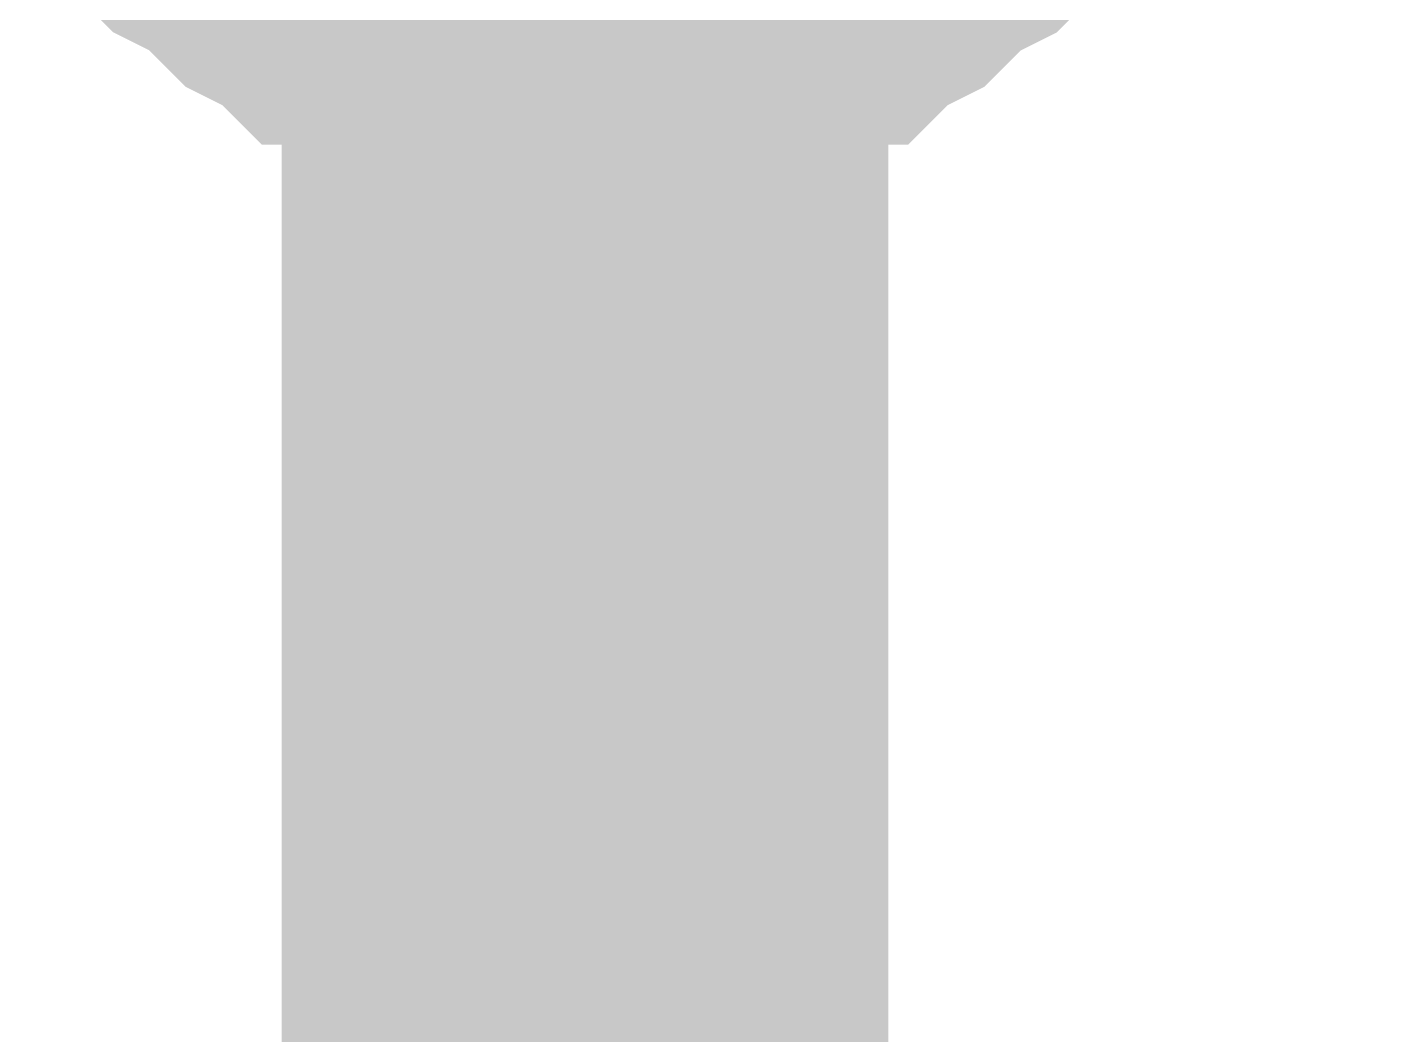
# Model space of a CAD drawing. Header units: inches. Extents: x 0 to 841, y 0 to 594.
# Drawn here: x 471.823 to 473.499, y 263.051 to 264.295 of the extents above; entities that cross this region are included whole.
import ezdxf

# ---------------------------------------------------------------- set-up
doc = ezdxf.new("R2010")
doc.units = ezdxf.units.IN
doc.layers.add('Sheet', color=255, linetype='Continuous')

msp = doc.modelspace()

# ---------------------------------------------------------------- linework, layer by layer
at = {"layer": 'Sheet'}
for points in [[(487.5141, 269.9816, 0.7493, 0.7493, 0), (472.5123, 269.9816, 0.7493, 0.7493, 0), (472.5123, 264.9957, 0.7493, 0.7493, 0), (472.5123, 259.9873, 0.7493, 0.7493, 0)], [(472.5123, 264.2321, 0.2997, 0.2997, 0), (472.4674, 264.2321, 0.2997, 0.2997, 0), (472.4225, 264.2321, 0.2997, 0.2997, 0), (472.4, 264.2321, 0.2997, 0.2997, 0), (472.3551, 264.2545, 0.2997, 0.2997, 0), (472.3102, 264.2545, 0.2997, 0.2997, 0), (472.2877, 264.277, 0.2997, 0.2997, 0), (472.2428, 264.277, 0.2997, 0.2997, 0), (472.2203, 264.2995, 0.2997, 0.2997, 0), (472.1754, 264.2995, 0.2997, 0.2997, 0), (472.153, 264.3219, 0.2997, 0.2997, 0), (472.108, 264.3444, 0.2997, 0.2997, 0), (472.0856, 264.3668, 0.2997, 0.2997, 0), (472.0631, 264.3893, 0.2997, 0.2997, 0), (472.0182, 264.4118, 0.2997, 0.2997, 0), (471.9958, 264.4342, 0.2997, 0.2997, 0), (471.9733, 264.4567, 0.2997, 0.2997, 0)], [(472.5123, 264.2321, 0.2997, 0.2997, 0), (472.4674, 264.2321, 0.2997, 0.2997, 0), (472.4225, 264.2321, 0.2997, 0.2997, 0), (472.4, 264.2321, 0.2997, 0.2997, 0), (472.3551, 264.2545, 0.2997, 0.2997, 0), (472.3102, 264.2545, 0.2997, 0.2997, 0), (472.2877, 264.277, 0.2997, 0.2997, 0), (472.2428, 264.277, 0.2997, 0.2997, 0), (472.2203, 264.2995, 0.2997, 0.2997, 0), (472.1754, 264.2995, 0.2997, 0.2997, 0), (472.153, 264.3219, 0.2997, 0.2997, 0), (472.108, 264.3444, 0.2997, 0.2997, 0), (472.0856, 264.3668, 0.2997, 0.2997, 0), (472.0631, 264.3893, 0.2997, 0.2997, 0), (472.0182, 264.4118, 0.2997, 0.2997, 0), (471.9958, 264.4342, 0.2997, 0.2997, 0), (471.9733, 264.4567, 0.2997, 0.2997, 0)], [(473.0513, 264.4567, 0.2997, 0.2997, 0), (473.0288, 264.4342, 0.2997, 0.2997, 0), (473.0064, 264.4118, 0.2997, 0.2997, 0), (472.9614, 264.3893, 0.2997, 0.2997, 0), (472.939, 264.3668, 0.2997, 0.2997, 0), (472.9165, 264.3444, 0.2997, 0.2997, 0), (472.8716, 264.3219, 0.2997, 0.2997, 0), (472.8492, 264.2995, 0.2997, 0.2997, 0), (472.8042, 264.2995, 0.2997, 0.2997, 0), (472.7818, 264.277, 0.2997, 0.2997, 0), (472.7369, 264.277, 0.2997, 0.2997, 0), (472.7144, 264.2545, 0.2997, 0.2997, 0), (472.6695, 264.2545, 0.2997, 0.2997, 0), (472.6246, 264.2321, 0.2997, 0.2997, 0), (472.6021, 264.2321, 0.2997, 0.2997, 0), (472.5572, 264.2321, 0.2997, 0.2997, 0), (472.5123, 264.2321, 0.2997, 0.2997, 0)], [(473.0513, 264.4567, 0.2997, 0.2997, 0), (473.0288, 264.4342, 0.2997, 0.2997, 0), (473.0064, 264.4118, 0.2997, 0.2997, 0), (472.9614, 264.3893, 0.2997, 0.2997, 0), (472.939, 264.3668, 0.2997, 0.2997, 0), (472.9165, 264.3444, 0.2997, 0.2997, 0), (472.8716, 264.3219, 0.2997, 0.2997, 0), (472.8492, 264.2995, 0.2997, 0.2997, 0), (472.8042, 264.2995, 0.2997, 0.2997, 0), (472.7818, 264.277, 0.2997, 0.2997, 0), (472.7369, 264.277, 0.2997, 0.2997, 0), (472.7144, 264.2545, 0.2997, 0.2997, 0), (472.6695, 264.2545, 0.2997, 0.2997, 0), (472.6246, 264.2321, 0.2997, 0.2997, 0), (472.6021, 264.2321, 0.2997, 0.2997, 0), (472.5572, 264.2321, 0.2997, 0.2997, 0), (472.5123, 264.2321, 0.2997, 0.2997, 0)], [(472.5123, 264.2321, 0.0991, 0.0991, 0), (472.4674, 264.2321, 0.0991, 0.0991, 0), (472.4225, 264.2321, 0.0991, 0.0991, 0), (472.4, 264.2321, 0.0991, 0.0991, 0), (472.3551, 264.2545, 0.0991, 0.0991, 0), (472.3102, 264.2545, 0.0991, 0.0991, 0), (472.2877, 264.277, 0.0991, 0.0991, 0), (472.2428, 264.277, 0.0991, 0.0991, 0), (472.2203, 264.2995, 0.0991, 0.0991, 0), (472.1754, 264.2995, 0.0991, 0.0991, 0), (472.153, 264.3219, 0.0991, 0.0991, 0), (472.108, 264.3444, 0.0991, 0.0991, 0), (472.0856, 264.3668, 0.0991, 0.0991, 0)], [(472.5123, 264.2321, 0.0991, 0.0991, 0), (472.4674, 264.2321, 0.0991, 0.0991, 0), (472.4225, 264.2321, 0.0991, 0.0991, 0), (472.4, 264.2321, 0.0991, 0.0991, 0), (472.3551, 264.2545, 0.0991, 0.0991, 0), (472.3102, 264.2545, 0.0991, 0.0991, 0), (472.2877, 264.277, 0.0991, 0.0991, 0), (472.2428, 264.277, 0.0991, 0.0991, 0), (472.2203, 264.2995, 0.0991, 0.0991, 0), (472.1754, 264.2995, 0.0991, 0.0991, 0), (472.153, 264.3219, 0.0991, 0.0991, 0), (472.108, 264.3444, 0.0991, 0.0991, 0), (472.0856, 264.3668, 0.0991, 0.0991, 0)], [(472.939, 264.3668, 0.0991, 0.0991, 0), (472.9165, 264.3444, 0.0991, 0.0991, 0), (472.8716, 264.3219, 0.0991, 0.0991, 0), (472.8492, 264.2995, 0.0991, 0.0991, 0), (472.8042, 264.2995, 0.0991, 0.0991, 0), (472.7818, 264.277, 0.0991, 0.0991, 0), (472.7369, 264.277, 0.0991, 0.0991, 0), (472.7144, 264.2545, 0.0991, 0.0991, 0), (472.6695, 264.2545, 0.0991, 0.0991, 0), (472.6246, 264.2321, 0.0991, 0.0991, 0), (472.6021, 264.2321, 0.0991, 0.0991, 0), (472.5572, 264.2321, 0.0991, 0.0991, 0), (472.5123, 264.2321, 0.0991, 0.0991, 0)], [(472.939, 264.3668, 0.0991, 0.0991, 0), (472.9165, 264.3444, 0.0991, 0.0991, 0), (472.8716, 264.3219, 0.0991, 0.0991, 0), (472.8492, 264.2995, 0.0991, 0.0991, 0), (472.8042, 264.2995, 0.0991, 0.0991, 0), (472.7818, 264.277, 0.0991, 0.0991, 0), (472.7369, 264.277, 0.0991, 0.0991, 0), (472.7144, 264.2545, 0.0991, 0.0991, 0), (472.6695, 264.2545, 0.0991, 0.0991, 0), (472.6246, 264.2321, 0.0991, 0.0991, 0), (472.6021, 264.2321, 0.0991, 0.0991, 0), (472.5572, 264.2321, 0.0991, 0.0991, 0), (472.5123, 264.2321, 0.0991, 0.0991, 0)]]:
    msp.add_lwpolyline(points, format="xyseb", dxfattribs=at)

doc.saveas('drawing.dxf')
